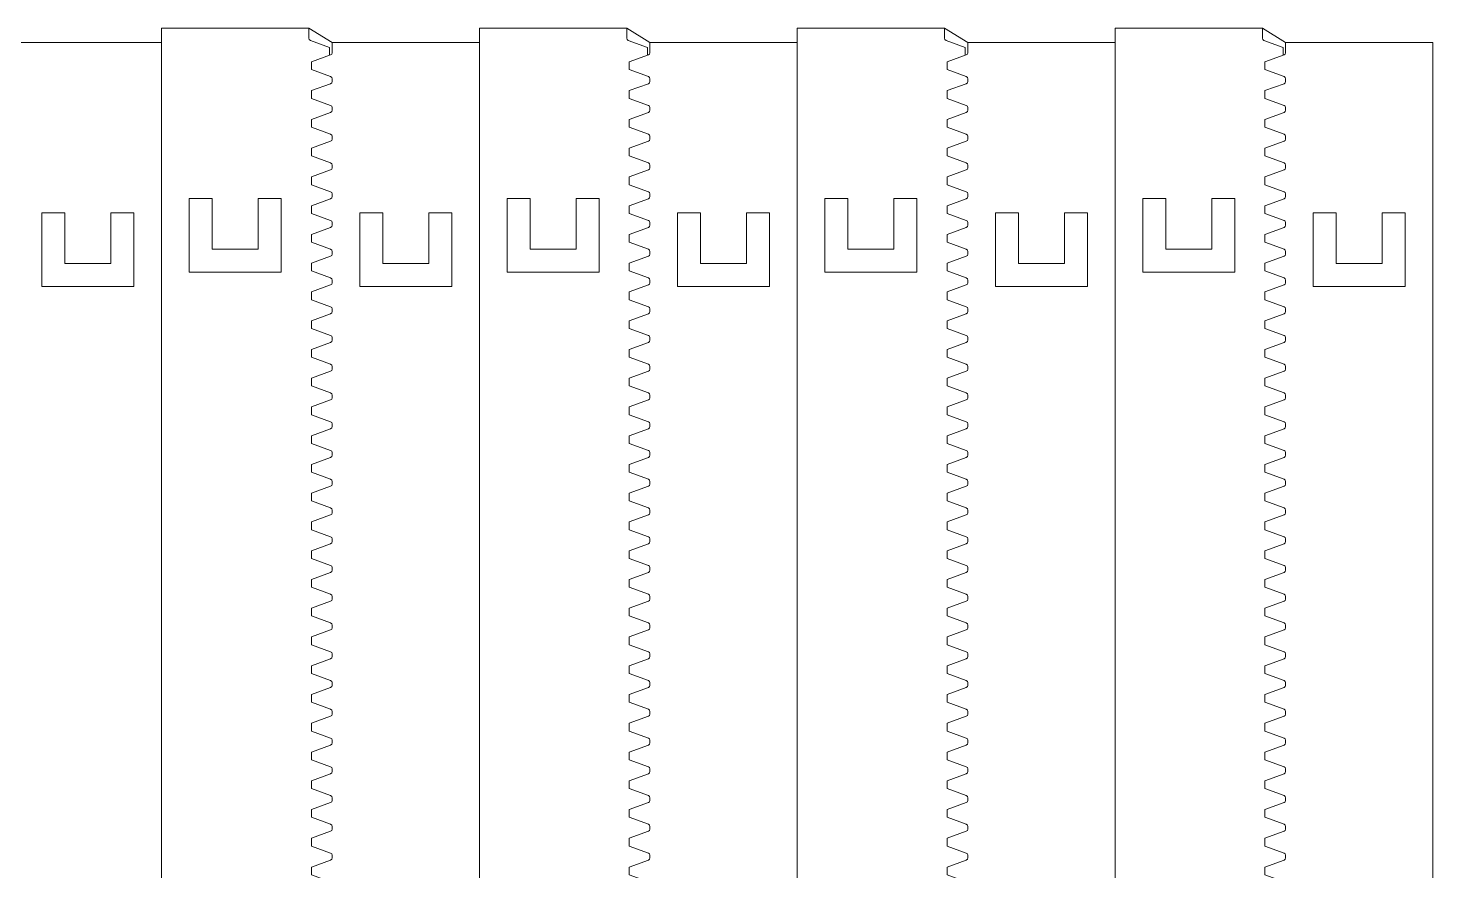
# Model space of a CAD drawing. Header units: millimetres. Extents: x -299 to 288, y -149 to 36.
# Drawn here: x 135.4 to 287.9, y -56 to 35.5 of the extents above; entities that cross this region are included whole.
import ezdxf

# ---------------------------------------------------------------- set-up
doc = ezdxf.new("R2010")
doc.units = ezdxf.units.MM
doc.header["$MEASUREMENT"] = 0
doc.layers.add('Layer 1', color=7, linetype='Continuous')

msp = doc.modelspace()

# ---------------------------------------------------------------- linework, layer by layer
at = {"layer": 'Layer 1', "color": 175, "lineweight": 18}
msp.add_lwpolyline([(133.8602, 33.9712), (149.8602, 33.9712), (149.8602, 35.5486), (165.8602, 35.5486), (168.3797, 33.9712), (184.3797, 33.9712), (184.3797, 35.5486), (200.3797, 35.5486), (202.8992, 33.9712), (218.8992, 33.9712), (218.8992, 35.5486), (234.8992, 35.5486), (237.4187, 33.9712), (253.4187, 33.9712), (253.4187, 35.5486), (269.4187, 35.5486), (271.9382, 33.9712), (287.9382, 33.9712), (287.9382, -148.6956)], dxfattribs=at)
at = {"layer": 'Layer 1', "color": 114, "lineweight": 9}
for points in [[(149.8602, 35.5486), (149.8602, -147.1182)], [(165.8603, 34.4485), (165.8602, 35.5486)], [(184.3797, 35.5486), (184.3797, -147.1182)], [(200.3798, 34.4485), (200.3797, 35.5486)], [(218.8992, 35.5486), (218.8992, -147.1182)], [(234.8993, 34.4485), (234.8992, 35.5486)], [(253.4187, 35.5486), (253.4187, -147.1182)], [(269.4188, 34.4485), (269.4187, 35.5486)], [(168.1102, 32.6117), (168.1102, 33.4545), (166.0248, 34.2136)], [(168.3796, 32.8711), (168.3797, 33.9712)], [(202.6297, 32.6117), (202.6297, 33.4545), (200.5443, 34.2136)], [(202.8991, 32.8711), (202.8992, 33.9712)], [(237.1492, 32.6117), (237.1492, 33.4545), (235.0638, 34.2136)], [(237.4186, 32.8711), (237.4187, 33.9712)], [(271.6687, 32.6117), (271.6687, 33.4545), (269.5833, 34.2136)], [(271.9381, 32.8711), (271.9382, 33.9712)], [(168.2152, 30.2752), (166.1297, 31.0343), (166.1297, 31.8771), (168.2152, 32.6362)], [(202.7347, 30.2752), (200.6492, 31.0343), (200.6492, 31.8771), (202.7347, 32.6362)], [(237.2542, 30.2752), (235.1687, 31.0343), (235.1687, 31.8771), (237.2542, 32.6362)], [(271.7737, 30.2752), (269.6882, 31.0343), (269.6882, 31.8771), (271.7737, 32.6362)], [(168.2152, 27.1524), (166.1297, 27.9114), (166.1297, 28.7543), (168.2152, 29.5134)], [(168.3797, 29.7483), (168.3797, 30.0403)], [(202.7347, 27.1524), (200.6492, 27.9114), (200.6492, 28.7543), (202.7347, 29.5134)], [(202.8992, 29.7483), (202.8992, 30.0403)], [(237.2542, 27.1524), (235.1687, 27.9114), (235.1687, 28.7543), (237.2542, 29.5134)], [(237.4187, 29.7483), (237.4187, 30.0403)], [(271.7737, 27.1524), (269.6882, 27.9114), (269.6882, 28.7543), (271.7737, 29.5134)], [(271.9382, 29.7483), (271.9382, 30.0403)], [(168.2152, 24.0296), (166.1297, 24.7886), (166.1297, 25.6315), (168.2152, 26.3906)], [(168.3797, 26.6255), (168.3797, 26.9175)], [(202.7347, 24.0296), (200.6492, 24.7886), (200.6492, 25.6315), (202.7347, 26.3906)], [(202.8992, 26.6255), (202.8992, 26.9175)], [(237.2542, 24.0296), (235.1687, 24.7886), (235.1687, 25.6315), (237.2542, 26.3906)], [(237.4187, 26.6255), (237.4187, 26.9175)], [(271.7737, 24.0296), (269.6882, 24.7886), (269.6882, 25.6315), (271.7737, 26.3906)], [(271.9382, 26.6255), (271.9382, 26.9175)], [(168.2152, 20.9068), (166.1297, 21.6658), (166.1297, 22.5087), (168.2152, 23.2677)], [(168.3797, 23.5027), (168.3797, 23.7947)], [(202.7347, 20.9068), (200.6492, 21.6658), (200.6492, 22.5087), (202.7347, 23.2677)], [(202.8992, 23.5027), (202.8992, 23.7947)], [(237.2542, 20.9068), (235.1687, 21.6658), (235.1687, 22.5087), (237.2542, 23.2677)], [(237.4187, 23.5027), (237.4187, 23.7947)], [(271.7737, 20.9068), (269.6882, 21.6658), (269.6882, 22.5087), (271.7737, 23.2677)], [(271.9382, 23.5027), (271.9382, 23.7947)], [(168.2152, 17.784), (166.1297, 18.543), (166.1297, 19.3859), (168.2152, 20.1449)], [(168.3797, 20.3799), (168.3797, 20.6718)], [(202.7347, 17.784), (200.6492, 18.543), (200.6492, 19.3859), (202.7347, 20.1449)], [(202.8992, 20.3799), (202.8992, 20.6718)], [(237.2542, 17.784), (235.1687, 18.543), (235.1687, 19.3859), (237.2542, 20.1449)], [(237.4187, 20.3799), (237.4187, 20.6718)], [(271.7737, 17.784), (269.6882, 18.543), (269.6882, 19.3859), (271.7737, 20.1449)], [(271.9382, 20.3799), (271.9382, 20.6718)], [(168.2152, 14.6612), (166.1297, 15.4202), (166.1297, 16.2631), (168.2152, 17.0221)], [(168.3797, 17.2571), (168.3797, 17.549)], [(202.7347, 14.6612), (200.6492, 15.4202), (200.6492, 16.2631), (202.7347, 17.0221)], [(202.8992, 17.2571), (202.8992, 17.549)], [(237.2542, 14.6612), (235.1687, 15.4202), (235.1687, 16.2631), (237.2542, 17.0221)], [(237.4187, 17.2571), (237.4187, 17.549)], [(271.7737, 14.6612), (269.6882, 15.4202), (269.6882, 16.2631), (271.7737, 17.0221)], [(271.9382, 17.2571), (271.9382, 17.549)], [(168.2152, 11.5383), (166.1297, 12.2974), (166.1297, 13.1403), (168.2152, 13.8993)], [(168.3797, 14.1342), (168.3797, 14.4262)], [(202.7347, 11.5383), (200.6492, 12.2974), (200.6492, 13.1403), (202.7347, 13.8993)], [(202.8992, 14.1342), (202.8992, 14.4262)], [(237.2542, 11.5383), (235.1687, 12.2974), (235.1687, 13.1403), (237.2542, 13.8993)], [(237.4187, 14.1342), (237.4187, 14.4262)], [(271.7737, 11.5383), (269.6882, 12.2974), (269.6882, 13.1403), (271.7737, 13.8993)], [(271.9382, 14.1342), (271.9382, 14.4262)], [(168.2152, 8.4155), (166.1297, 9.1746), (166.1297, 10.0175), (168.2152, 10.7765)], [(168.3797, 11.0114), (168.3797, 11.3034)], [(202.7347, 8.4155), (200.6492, 9.1746), (200.6492, 10.0175), (202.7347, 10.7765)], [(202.8992, 11.0114), (202.8992, 11.3034)], [(237.2542, 8.4155), (235.1687, 9.1746), (235.1687, 10.0175), (237.2542, 10.7765)], [(237.4187, 11.0114), (237.4187, 11.3034)], [(271.7737, 8.4155), (269.6882, 9.1746), (269.6882, 10.0175), (271.7737, 10.7765)], [(271.9382, 11.0114), (271.9382, 11.3034)], [(168.2152, 5.2927), (166.1297, 6.0518), (166.1297, 6.8947), (168.2152, 7.6537)], [(168.3797, 7.8886), (168.3797, 8.1806)], [(202.7347, 5.2927), (200.6492, 6.0518), (200.6492, 6.8947), (202.7347, 7.6537)], [(202.8992, 7.8886), (202.8992, 8.1806)], [(237.2542, 5.2927), (235.1687, 6.0518), (235.1687, 6.8947), (237.2542, 7.6537)], [(237.4187, 7.8886), (237.4187, 8.1806)], [(271.7737, 5.2927), (269.6882, 6.0518), (269.6882, 6.8947), (271.7737, 7.6537)], [(271.9382, 7.8886), (271.9382, 8.1806)], [(168.3797, 4.7658), (168.3797, 5.0578)], [(202.8992, 4.7658), (202.8992, 5.0578)], [(237.4187, 4.7658), (237.4187, 5.0578)], [(271.9382, 4.7658), (271.9382, 5.0578)], [(168.2152, 2.1699), (166.1297, 2.929), (166.1297, 3.7718), (168.2152, 4.5309)], [(202.7347, 2.1699), (200.6492, 2.929), (200.6492, 3.7718), (202.7347, 4.5309)], [(237.2542, 2.1699), (235.1687, 2.929), (235.1687, 3.7718), (237.2542, 4.5309)], [(271.7737, 2.1699), (269.6882, 2.929), (269.6882, 3.7718), (271.7737, 4.5309)], [(168.3797, 1.643), (168.3797, 1.935)], [(202.8992, 1.643), (202.8992, 1.935)], [(237.4187, 1.643), (237.4187, 1.935)], [(271.9382, 1.643), (271.9382, 1.935)], [(168.2152, -0.9529), (166.1297, -0.1938), (166.1297, 0.649), (168.2152, 1.4081)], [(202.7347, -0.9529), (200.6492, -0.1938), (200.6492, 0.649), (202.7347, 1.4081)], [(237.2542, -0.9529), (235.1687, -0.1938), (235.1687, 0.649), (237.2542, 1.4081)], [(271.7737, -0.9529), (269.6882, -0.1938), (269.6882, 0.649), (271.7737, 1.4081)], [(168.3797, -1.4798), (168.3797, -1.1878)], [(202.8992, -1.4798), (202.8992, -1.1878)], [(237.4187, -1.4798), (237.4187, -1.1878)], [(271.9382, -1.4798), (271.9382, -1.1878)], [(168.2152, -4.0757), (166.1297, -3.3166), (166.1297, -2.4738), (168.2152, -1.7147)], [(202.7347, -4.0757), (200.6492, -3.3166), (200.6492, -2.4738), (202.7347, -1.7147)], [(237.2542, -4.0757), (235.1687, -3.3166), (235.1687, -2.4738), (237.2542, -1.7147)], [(271.7737, -4.0757), (269.6882, -3.3166), (269.6882, -2.4738), (271.7737, -1.7147)], [(168.3797, -4.6026), (168.3797, -4.3106)], [(202.8992, -4.6026), (202.8992, -4.3106)], [(237.4187, -4.6026), (237.4187, -4.3106)], [(271.9382, -4.6026), (271.9382, -4.3106)], [(168.2152, -7.1985), (166.1297, -6.4394), (166.1297, -5.5966), (168.2152, -4.8375)], [(202.7347, -7.1985), (200.6492, -6.4394), (200.6492, -5.5966), (202.7347, -4.8375)], [(237.2542, -7.1985), (235.1687, -6.4394), (235.1687, -5.5966), (237.2542, -4.8375)], [(271.7737, -7.1985), (269.6882, -6.4394), (269.6882, -5.5966), (271.7737, -4.8375)], [(168.3797, -7.7254), (168.3797, -7.4334)], [(202.8992, -7.7254), (202.8992, -7.4334)], [(237.4187, -7.7254), (237.4187, -7.4334)], [(271.9382, -7.7254), (271.9382, -7.4334)], [(168.2152, -10.3213), (166.1297, -9.5622), (166.1297, -8.7194), (168.2152, -7.9603)], [(202.7347, -10.3213), (200.6492, -9.5622), (200.6492, -8.7194), (202.7347, -7.9603)], [(237.2542, -10.3213), (235.1687, -9.5622), (235.1687, -8.7194), (237.2542, -7.9603)], [(271.7737, -10.3213), (269.6882, -9.5622), (269.6882, -8.7194), (271.7737, -7.9603)], [(168.3797, -10.8482), (168.3797, -10.5562)], [(202.8992, -10.8482), (202.8992, -10.5562)], [(237.4187, -10.8482), (237.4187, -10.5562)], [(271.9382, -10.8482), (271.9382, -10.5562)], [(168.2152, -13.4441), (166.1297, -12.685), (166.1297, -11.8422), (168.2152, -11.0831)], [(202.7347, -13.4441), (200.6492, -12.685), (200.6492, -11.8422), (202.7347, -11.0831)], [(237.2542, -13.4441), (235.1687, -12.685), (235.1687, -11.8422), (237.2542, -11.0831)], [(271.7737, -13.4441), (269.6882, -12.685), (269.6882, -11.8422), (271.7737, -11.0831)], [(168.3797, -13.971), (168.3797, -13.679)], [(202.8992, -13.971), (202.8992, -13.679)], [(237.4187, -13.971), (237.4187, -13.679)], [(271.9382, -13.971), (271.9382, -13.679)], [(168.2152, -16.5669), (166.1297, -15.8079), (166.1297, -14.965), (168.2152, -14.2059)], [(202.7347, -16.5669), (200.6492, -15.8079), (200.6492, -14.965), (202.7347, -14.2059)], [(237.2542, -16.5669), (235.1687, -15.8079), (235.1687, -14.965), (237.2542, -14.2059)], [(271.7737, -16.5669), (269.6882, -15.8079), (269.6882, -14.965), (271.7737, -14.2059)], [(168.2152, -19.6897), (166.1297, -18.9307), (166.1297, -18.0878), (168.2152, -17.3287)], [(168.3797, -17.0938), (168.3797, -16.8018)], [(202.7347, -19.6897), (200.6492, -18.9307), (200.6492, -18.0878), (202.7347, -17.3287)], [(202.8992, -17.0938), (202.8992, -16.8018)], [(237.2542, -19.6897), (235.1687, -18.9307), (235.1687, -18.0878), (237.2542, -17.3287)], [(237.4187, -17.0938), (237.4187, -16.8018)], [(271.7737, -19.6897), (269.6882, -18.9307), (269.6882, -18.0878), (271.7737, -17.3287)], [(271.9382, -17.0938), (271.9382, -16.8018)], [(168.2152, -22.8125), (166.1297, -22.0535), (166.1297, -21.2106), (168.2152, -20.4516)], [(168.3797, -20.2166), (168.3797, -19.9246)], [(202.7347, -22.8125), (200.6492, -22.0535), (200.6492, -21.2106), (202.7347, -20.4516)], [(202.8992, -20.2166), (202.8992, -19.9246)], [(237.2542, -22.8125), (235.1687, -22.0535), (235.1687, -21.2106), (237.2542, -20.4516)], [(237.4187, -20.2166), (237.4187, -19.9246)], [(271.7737, -22.8125), (269.6882, -22.0535), (269.6882, -21.2106), (271.7737, -20.4516)], [(271.9382, -20.2166), (271.9382, -19.9246)], [(168.2152, -25.9353), (166.1297, -25.1763), (166.1297, -24.3334), (168.2152, -23.5744)], [(168.3797, -23.3394), (168.3797, -23.0475)], [(202.7347, -25.9353), (200.6492, -25.1763), (200.6492, -24.3334), (202.7347, -23.5744)], [(202.8992, -23.3394), (202.8992, -23.0475)], [(237.2542, -25.9353), (235.1687, -25.1763), (235.1687, -24.3334), (237.2542, -23.5744)], [(237.4187, -23.3394), (237.4187, -23.0475)], [(271.7737, -25.9353), (269.6882, -25.1763), (269.6882, -24.3334), (271.7737, -23.5744)], [(271.9382, -23.3394), (271.9382, -23.0475)], [(168.2152, -29.0581), (166.1297, -28.2991), (166.1297, -27.4562), (168.2152, -26.6972)], [(168.3797, -26.4622), (168.3797, -26.1703)], [(202.7347, -29.0581), (200.6492, -28.2991), (200.6492, -27.4562), (202.7347, -26.6972)], [(202.8992, -26.4622), (202.8992, -26.1703)], [(237.2542, -29.0581), (235.1687, -28.2991), (235.1687, -27.4562), (237.2542, -26.6972)], [(237.4187, -26.4622), (237.4187, -26.1703)], [(271.7737, -29.0581), (269.6882, -28.2991), (269.6882, -27.4562), (271.7737, -26.6972)], [(271.9382, -26.4622), (271.9382, -26.1703)], [(168.2152, -32.181), (166.1297, -31.4219), (166.1297, -30.579), (168.2152, -29.82)], [(168.3797, -29.585), (168.3797, -29.2931)], [(202.7347, -32.181), (200.6492, -31.4219), (200.6492, -30.579), (202.7347, -29.82)], [(202.8992, -29.585), (202.8992, -29.2931)], [(237.2542, -32.181), (235.1687, -31.4219), (235.1687, -30.579), (237.2542, -29.82)], [(237.4187, -29.585), (237.4187, -29.2931)], [(271.7737, -32.181), (269.6882, -31.4219), (269.6882, -30.579), (271.7737, -29.82)], [(271.9382, -29.585), (271.9382, -29.2931)], [(168.2152, -35.3038), (166.1297, -34.5447), (166.1297, -33.7018), (168.2152, -32.9428)], [(168.3797, -32.7079), (168.3797, -32.4159)], [(202.7347, -35.3038), (200.6492, -34.5447), (200.6492, -33.7018), (202.7347, -32.9428)], [(202.8992, -32.7079), (202.8992, -32.4159)], [(237.2542, -35.3038), (235.1687, -34.5447), (235.1687, -33.7018), (237.2542, -32.9428)], [(237.4187, -32.7079), (237.4187, -32.4159)], [(271.7737, -35.3038), (269.6882, -34.5447), (269.6882, -33.7018), (271.7737, -32.9428)], [(271.9382, -32.7079), (271.9382, -32.4159)], [(168.2152, -38.4266), (166.1297, -37.6675), (166.1297, -36.8246), (168.2152, -36.0656)], [(168.3797, -35.8307), (168.3797, -35.5387)], [(202.7347, -38.4266), (200.6492, -37.6675), (200.6492, -36.8246), (202.7347, -36.0656)], [(202.8992, -35.8307), (202.8992, -35.5387)], [(237.2542, -38.4266), (235.1687, -37.6675), (235.1687, -36.8246), (237.2542, -36.0656)], [(237.4187, -35.8307), (237.4187, -35.5387)], [(271.7737, -38.4266), (269.6882, -37.6675), (269.6882, -36.8246), (271.7737, -36.0656)], [(271.9382, -35.8307), (271.9382, -35.5387)], [(168.2152, -41.5494), (166.1297, -40.7903), (166.1297, -39.9475), (168.2152, -39.1884)], [(168.3797, -38.9535), (168.3797, -38.6615)], [(202.7347, -41.5494), (200.6492, -40.7903), (200.6492, -39.9475), (202.7347, -39.1884)], [(202.8992, -38.9535), (202.8992, -38.6615)], [(237.2542, -41.5494), (235.1687, -40.7903), (235.1687, -39.9475), (237.2542, -39.1884)], [(237.4187, -38.9535), (237.4187, -38.6615)], [(271.7737, -41.5494), (269.6882, -40.7903), (269.6882, -39.9475), (271.7737, -39.1884)], [(271.9382, -38.9535), (271.9382, -38.6615)], [(168.2152, -44.6722), (166.1297, -43.9131), (166.1297, -43.0703), (168.2152, -42.3112)], [(168.3797, -42.0763), (168.3797, -41.7843)], [(202.7347, -44.6722), (200.6492, -43.9131), (200.6492, -43.0703), (202.7347, -42.3112)], [(202.8992, -42.0763), (202.8992, -41.7843)], [(237.2542, -44.6722), (235.1687, -43.9131), (235.1687, -43.0703), (237.2542, -42.3112)], [(237.4187, -42.0763), (237.4187, -41.7843)], [(271.7737, -44.6722), (269.6882, -43.9131), (269.6882, -43.0703), (271.7737, -42.3112)], [(271.9382, -42.0763), (271.9382, -41.7843)], [(168.2152, -47.795), (166.1297, -47.0359), (166.1297, -46.1931), (168.2152, -45.434)], [(168.3797, -45.1991), (168.3797, -44.9071)], [(202.7347, -47.795), (200.6492, -47.0359), (200.6492, -46.1931), (202.7347, -45.434)], [(202.8992, -45.1991), (202.8992, -44.9071)], [(237.2542, -47.795), (235.1687, -47.0359), (235.1687, -46.1931), (237.2542, -45.434)], [(237.4187, -45.1991), (237.4187, -44.9071)], [(271.7737, -47.795), (269.6882, -47.0359), (269.6882, -46.1931), (271.7737, -45.434)], [(271.9382, -45.1991), (271.9382, -44.9071)], [(168.2152, -50.9178), (166.1297, -50.1587), (166.1297, -49.3159), (168.2152, -48.5568)], [(168.3797, -48.3219), (168.3797, -48.0299)], [(202.7347, -50.9178), (200.6492, -50.1587), (200.6492, -49.3159), (202.7347, -48.5568)], [(202.8992, -48.3219), (202.8992, -48.0299)], [(237.2542, -50.9178), (235.1687, -50.1587), (235.1687, -49.3159), (237.2542, -48.5568)], [(237.4187, -48.3219), (237.4187, -48.0299)], [(271.7737, -50.9178), (269.6882, -50.1587), (269.6882, -49.3159), (271.7737, -48.5568)], [(271.9382, -48.3219), (271.9382, -48.0299)], [(168.2152, -54.0406), (166.1297, -53.2815), (166.1297, -52.4387), (168.2152, -51.6796)], [(168.3797, -51.4447), (168.3797, -51.1527)], [(202.7347, -54.0406), (200.6492, -53.2815), (200.6492, -52.4387), (202.7347, -51.6796)], [(202.8992, -51.4447), (202.8992, -51.1527)], [(237.2542, -54.0406), (235.1687, -53.2815), (235.1687, -52.4387), (237.2542, -51.6796)], [(237.4187, -51.4447), (237.4187, -51.1527)], [(271.7737, -54.0406), (269.6882, -53.2815), (269.6882, -52.4387), (271.7737, -51.6796)], [(271.9382, -51.4447), (271.9382, -51.1527)], [(168.2152, -57.1634), (166.1297, -56.4043), (166.1297, -55.5615), (168.2152, -54.8024)], [(168.3797, -54.5675), (168.3797, -54.2755)], [(202.7347, -57.1634), (200.6492, -56.4043), (200.6492, -55.5615), (202.7347, -54.8024)], [(202.8992, -54.5675), (202.8992, -54.2755)], [(237.2542, -57.1634), (235.1687, -56.4043), (235.1687, -55.5615), (237.2542, -54.8024)], [(237.4187, -54.5675), (237.4187, -54.2755)], [(271.7737, -57.1634), (269.6882, -56.4043), (269.6882, -55.5615), (271.7737, -54.8024)], [(271.9382, -54.5675), (271.9382, -54.2755)]]:
    msp.add_lwpolyline(points, dxfattribs=at)
at = {"layer": 'Layer 1', "color": 240, "lineweight": 9}
for points in [[(152.8602, 17.0504), (155.3602, 17.0504), (155.3602, 11.5504), (160.3602, 11.5504), (160.3602, 17.0504), (162.8602, 17.0504), (162.8602, 9.0504), (152.8602, 9.0504), (152.8602, 17.0504)], [(187.3797, 17.0504), (189.8797, 17.0504), (189.8797, 11.5504), (194.8797, 11.5504), (194.8797, 17.0504), (197.3797, 17.0504), (197.3797, 9.0504), (187.3797, 9.0504), (187.3797, 17.0504)], [(221.8992, 17.0504), (224.3992, 17.0504), (224.3992, 11.5504), (229.3992, 11.5504), (229.3992, 17.0504), (231.8992, 17.0504), (231.8992, 9.0504), (221.8992, 9.0504), (221.8992, 17.0504)], [(256.4187, 17.0504), (258.9187, 17.0504), (258.9187, 11.5504), (263.9187, 11.5504), (263.9187, 17.0504), (266.4187, 17.0504), (266.4187, 9.0504), (256.4187, 9.0504), (256.4187, 17.0504)], [(146.8602, 15.473), (144.3602, 15.473), (144.3602, 9.973), (139.3602, 9.973), (139.3602, 15.473), (136.8602, 15.473), (136.8602, 7.473), (146.8602, 7.473), (146.8602, 15.473)], [(181.3797, 15.473), (178.8797, 15.473), (178.8797, 9.973), (173.8797, 9.973), (173.8797, 15.473), (171.3797, 15.473), (171.3797, 7.473), (181.3797, 7.473), (181.3797, 15.473)], [(215.8992, 15.473), (213.3992, 15.473), (213.3992, 9.973), (208.3992, 9.973), (208.3992, 15.473), (205.8992, 15.473), (205.8992, 7.473), (215.8992, 7.473), (215.8992, 15.473)], [(250.4187, 15.473), (247.9187, 15.473), (247.9187, 9.973), (242.9187, 9.973), (242.9187, 15.473), (240.4187, 15.473), (240.4187, 7.473), (250.4187, 7.473), (250.4187, 15.473)], [(284.9382, 15.473), (282.4382, 15.473), (282.4382, 9.973), (277.4382, 9.973), (277.4382, 15.473), (274.9382, 15.473), (274.9382, 7.473), (284.9382, 7.473), (284.9382, 15.473)]]:
    msp.add_lwpolyline(points, dxfattribs=at)
at = {"layer": 'Layer 1', "color": 114, "lineweight": 9}
for points in [[(166.0248, 34.2136), (165.9261, 34.2495), (165.8604, 34.3434), (165.8603, 34.4485)], [(200.5443, 34.2136), (200.4456, 34.2495), (200.3799, 34.3434), (200.3798, 34.4485)], [(235.0638, 34.2136), (234.9651, 34.2495), (234.8994, 34.3434), (234.8993, 34.4485)], [(269.5833, 34.2136), (269.4846, 34.2495), (269.4189, 34.3434), (269.4188, 34.4485)], [(168.2152, 32.6362), (168.3138, 32.6721), (168.3795, 32.766), (168.3796, 32.8711)], [(202.7347, 32.6362), (202.8333, 32.6721), (202.899, 32.766), (202.8991, 32.8711)], [(237.2542, 32.6362), (237.3528, 32.6721), (237.4185, 32.766), (237.4186, 32.8711)], [(271.7737, 32.6362), (271.8723, 32.6721), (271.938, 32.766), (271.9381, 32.8711)], [(168.3797, 30.0403), (168.3795, 30.1454), (168.3138, 30.2392), (168.2152, 30.2752)], [(168.2152, 29.5134), (168.3138, 29.5493), (168.3795, 29.6432), (168.3797, 29.7483)], [(202.8992, 30.0403), (202.899, 30.1454), (202.8333, 30.2392), (202.7347, 30.2752)], [(202.7347, 29.5134), (202.8333, 29.5493), (202.899, 29.6432), (202.8992, 29.7483)], [(237.4187, 30.0403), (237.4185, 30.1454), (237.3528, 30.2392), (237.2542, 30.2752)], [(237.2542, 29.5134), (237.3528, 29.5493), (237.4185, 29.6432), (237.4187, 29.7483)], [(271.9382, 30.0403), (271.938, 30.1454), (271.8723, 30.2392), (271.7737, 30.2752)], [(271.7737, 29.5134), (271.8723, 29.5493), (271.938, 29.6432), (271.9382, 29.7483)], [(168.3797, 26.9175), (168.3795, 27.0226), (168.3138, 27.1164), (168.2152, 27.1524)], [(168.2152, 26.3906), (168.3138, 26.4265), (168.3795, 26.5204), (168.3797, 26.6255)], [(202.8992, 26.9175), (202.899, 27.0226), (202.8333, 27.1164), (202.7347, 27.1524)], [(202.7347, 26.3906), (202.8333, 26.4265), (202.899, 26.5204), (202.8992, 26.6255)], [(237.4187, 26.9175), (237.4185, 27.0226), (237.3528, 27.1164), (237.2542, 27.1524)], [(237.2542, 26.3906), (237.3528, 26.4265), (237.4185, 26.5204), (237.4187, 26.6255)], [(271.9382, 26.9175), (271.938, 27.0226), (271.8723, 27.1164), (271.7737, 27.1524)], [(271.7737, 26.3906), (271.8723, 26.4265), (271.938, 26.5204), (271.9382, 26.6255)], [(168.3797, 23.7947), (168.3795, 23.8998), (168.3138, 23.9936), (168.2152, 24.0296)], [(168.2152, 23.2677), (168.3138, 23.3037), (168.3795, 23.3976), (168.3797, 23.5027)], [(202.8992, 23.7947), (202.899, 23.8998), (202.8333, 23.9936), (202.7347, 24.0296)], [(202.7347, 23.2677), (202.8333, 23.3037), (202.899, 23.3976), (202.8992, 23.5027)], [(237.4187, 23.7947), (237.4185, 23.8998), (237.3528, 23.9936), (237.2542, 24.0296)], [(237.2542, 23.2677), (237.3528, 23.3037), (237.4185, 23.3976), (237.4187, 23.5027)], [(271.9382, 23.7947), (271.938, 23.8998), (271.8723, 23.9936), (271.7737, 24.0296)], [(271.7737, 23.2677), (271.8723, 23.3037), (271.938, 23.3976), (271.9382, 23.5027)], [(168.3797, 20.6718), (168.3795, 20.7769), (168.3138, 20.8708), (168.2152, 20.9068)], [(168.2152, 20.1449), (168.3138, 20.1809), (168.3795, 20.2748), (168.3797, 20.3799)], [(202.8992, 20.6718), (202.899, 20.7769), (202.8333, 20.8708), (202.7347, 20.9068)], [(202.7347, 20.1449), (202.8333, 20.1809), (202.899, 20.2748), (202.8992, 20.3799)], [(237.4187, 20.6718), (237.4185, 20.7769), (237.3528, 20.8708), (237.2542, 20.9068)], [(237.2542, 20.1449), (237.3528, 20.1809), (237.4185, 20.2748), (237.4187, 20.3799)], [(271.9382, 20.6718), (271.938, 20.7769), (271.8723, 20.8708), (271.7737, 20.9068)], [(271.7737, 20.1449), (271.8723, 20.1809), (271.938, 20.2748), (271.9382, 20.3799)], [(168.3797, 17.549), (168.3795, 17.6541), (168.3138, 17.748), (168.2152, 17.784)], [(168.2152, 17.0221), (168.3138, 17.0581), (168.3795, 17.152), (168.3797, 17.2571)], [(202.8992, 17.549), (202.899, 17.6541), (202.8333, 17.748), (202.7347, 17.784)], [(202.7347, 17.0221), (202.8333, 17.0581), (202.899, 17.152), (202.8992, 17.2571)], [(237.4187, 17.549), (237.4185, 17.6541), (237.3528, 17.748), (237.2542, 17.784)], [(237.2542, 17.0221), (237.3528, 17.0581), (237.4185, 17.152), (237.4187, 17.2571)], [(271.9382, 17.549), (271.938, 17.6541), (271.8723, 17.748), (271.7737, 17.784)], [(271.7737, 17.0221), (271.8723, 17.0581), (271.938, 17.152), (271.9382, 17.2571)], [(168.3797, 14.4262), (168.3795, 14.5313), (168.3138, 14.6252), (168.2152, 14.6612)], [(168.2152, 13.8993), (168.3138, 13.9353), (168.3795, 14.0292), (168.3797, 14.1342)], [(202.8992, 14.4262), (202.899, 14.5313), (202.8333, 14.6252), (202.7347, 14.6612)], [(202.7347, 13.8993), (202.8333, 13.9353), (202.899, 14.0292), (202.8992, 14.1342)], [(237.4187, 14.4262), (237.4185, 14.5313), (237.3528, 14.6252), (237.2542, 14.6612)], [(237.2542, 13.8993), (237.3528, 13.9353), (237.4185, 14.0292), (237.4187, 14.1342)], [(271.9382, 14.4262), (271.938, 14.5313), (271.8723, 14.6252), (271.7737, 14.6612)], [(271.7737, 13.8993), (271.8723, 13.9353), (271.938, 14.0292), (271.9382, 14.1342)], [(168.3797, 11.3034), (168.3795, 11.4085), (168.3138, 11.5024), (168.2152, 11.5383)], [(168.2152, 10.7765), (168.3138, 10.8125), (168.3795, 10.9063), (168.3797, 11.0114)], [(202.8992, 11.3034), (202.899, 11.4085), (202.8333, 11.5024), (202.7347, 11.5383)], [(202.7347, 10.7765), (202.8333, 10.8125), (202.899, 10.9063), (202.8992, 11.0114)], [(237.4187, 11.3034), (237.4185, 11.4085), (237.3528, 11.5024), (237.2542, 11.5383)], [(237.2542, 10.7765), (237.3528, 10.8125), (237.4185, 10.9063), (237.4187, 11.0114)], [(271.9382, 11.3034), (271.938, 11.4085), (271.8723, 11.5024), (271.7737, 11.5383)], [(271.7737, 10.7765), (271.8723, 10.8125), (271.938, 10.9063), (271.9382, 11.0114)], [(168.3797, 8.1806), (168.3795, 8.2857), (168.3138, 8.3796), (168.2152, 8.4155)], [(168.2152, 7.6537), (168.3138, 7.6897), (168.3795, 7.7835), (168.3797, 7.8886)], [(202.8992, 8.1806), (202.899, 8.2857), (202.8333, 8.3796), (202.7347, 8.4155)], [(202.7347, 7.6537), (202.8333, 7.6897), (202.899, 7.7835), (202.8992, 7.8886)], [(237.4187, 8.1806), (237.4185, 8.2857), (237.3528, 8.3796), (237.2542, 8.4155)], [(237.2542, 7.6537), (237.3528, 7.6897), (237.4185, 7.7835), (237.4187, 7.8886)], [(271.9382, 8.1806), (271.938, 8.2857), (271.8723, 8.3796), (271.7737, 8.4155)], [(271.7737, 7.6537), (271.8723, 7.6897), (271.938, 7.7835), (271.9382, 7.8886)], [(168.3797, 5.0578), (168.3795, 5.1629), (168.3138, 5.2568), (168.2152, 5.2927)], [(168.2152, 4.5309), (168.3138, 4.5669), (168.3795, 4.6607), (168.3797, 4.7658)], [(202.8992, 5.0578), (202.899, 5.1629), (202.8333, 5.2568), (202.7347, 5.2927)], [(202.7347, 4.5309), (202.8333, 4.5669), (202.899, 4.6607), (202.8992, 4.7658)], [(237.4187, 5.0578), (237.4185, 5.1629), (237.3528, 5.2568), (237.2542, 5.2927)], [(237.2542, 4.5309), (237.3528, 4.5669), (237.4185, 4.6607), (237.4187, 4.7658)], [(271.9382, 5.0578), (271.938, 5.1629), (271.8723, 5.2568), (271.7737, 5.2927)], [(271.7737, 4.5309), (271.8723, 4.5669), (271.938, 4.6607), (271.9382, 4.7658)], [(168.3797, 1.935), (168.3795, 2.0401), (168.3138, 2.134), (168.2152, 2.1699)], [(168.2152, 1.4081), (168.3138, 1.444), (168.3795, 1.5379), (168.3797, 1.643)], [(202.8992, 1.935), (202.899, 2.0401), (202.8333, 2.134), (202.7347, 2.1699)], [(202.7347, 1.4081), (202.8333, 1.444), (202.899, 1.5379), (202.8992, 1.643)], [(237.4187, 1.935), (237.4185, 2.0401), (237.3528, 2.134), (237.2542, 2.1699)], [(237.2542, 1.4081), (237.3528, 1.444), (237.4185, 1.5379), (237.4187, 1.643)], [(271.9382, 1.935), (271.938, 2.0401), (271.8723, 2.134), (271.7737, 2.1699)], [(271.7737, 1.4081), (271.8723, 1.444), (271.938, 1.5379), (271.9382, 1.643)], [(168.3797, -1.1878), (168.3795, -1.0827), (168.3138, -0.9888), (168.2152, -0.9529)], [(168.2152, -1.7147), (168.3138, -1.6788), (168.3795, -1.5849), (168.3797, -1.4798)], [(202.8992, -1.1878), (202.899, -1.0827), (202.8333, -0.9888), (202.7347, -0.9529)], [(202.7347, -1.7147), (202.8333, -1.6788), (202.899, -1.5849), (202.8992, -1.4798)], [(237.4187, -1.1878), (237.4185, -1.0827), (237.3528, -0.9888), (237.2542, -0.9529)], [(237.2542, -1.7147), (237.3528, -1.6788), (237.4185, -1.5849), (237.4187, -1.4798)], [(271.9382, -1.1878), (271.938, -1.0827), (271.8723, -0.9888), (271.7737, -0.9529)], [(271.7737, -1.7147), (271.8723, -1.6788), (271.938, -1.5849), (271.9382, -1.4798)], [(168.3797, -4.3106), (168.3795, -4.2055), (168.3138, -4.1116), (168.2152, -4.0757)], [(202.8992, -4.3106), (202.899, -4.2055), (202.8333, -4.1116), (202.7347, -4.0757)], [(237.4187, -4.3106), (237.4185, -4.2055), (237.3528, -4.1116), (237.2542, -4.0757)], [(271.9382, -4.3106), (271.938, -4.2055), (271.8723, -4.1116), (271.7737, -4.0757)], [(168.2152, -4.8375), (168.3138, -4.8016), (168.3795, -4.7077), (168.3797, -4.6026)], [(202.7347, -4.8375), (202.8333, -4.8016), (202.899, -4.7077), (202.8992, -4.6026)], [(237.2542, -4.8375), (237.3528, -4.8016), (237.4185, -4.7077), (237.4187, -4.6026)], [(271.7737, -4.8375), (271.8723, -4.8016), (271.938, -4.7077), (271.9382, -4.6026)], [(168.3797, -7.4334), (168.3795, -7.3283), (168.3138, -7.2344), (168.2152, -7.1985)], [(202.8992, -7.4334), (202.899, -7.3283), (202.8333, -7.2344), (202.7347, -7.1985)], [(237.4187, -7.4334), (237.4185, -7.3283), (237.3528, -7.2344), (237.2542, -7.1985)], [(271.9382, -7.4334), (271.938, -7.3283), (271.8723, -7.2344), (271.7737, -7.1985)], [(168.2152, -7.9603), (168.3138, -7.9244), (168.3795, -7.8305), (168.3797, -7.7254)], [(202.7347, -7.9603), (202.8333, -7.9244), (202.899, -7.8305), (202.8992, -7.7254)], [(237.2542, -7.9603), (237.3528, -7.9244), (237.4185, -7.8305), (237.4187, -7.7254)], [(271.7737, -7.9603), (271.8723, -7.9244), (271.938, -7.8305), (271.9382, -7.7254)], [(168.3797, -10.5562), (168.3795, -10.4511), (168.3138, -10.3572), (168.2152, -10.3213)], [(202.8992, -10.5562), (202.899, -10.4511), (202.8333, -10.3572), (202.7347, -10.3213)], [(237.4187, -10.5562), (237.4185, -10.4511), (237.3528, -10.3572), (237.2542, -10.3213)], [(271.9382, -10.5562), (271.938, -10.4511), (271.8723, -10.3572), (271.7737, -10.3213)], [(168.2152, -11.0831), (168.3138, -11.0472), (168.3795, -10.9533), (168.3797, -10.8482)], [(202.7347, -11.0831), (202.8333, -11.0472), (202.899, -10.9533), (202.8992, -10.8482)], [(237.2542, -11.0831), (237.3528, -11.0472), (237.4185, -10.9533), (237.4187, -10.8482)], [(271.7737, -11.0831), (271.8723, -11.0472), (271.938, -10.9533), (271.9382, -10.8482)], [(168.3797, -13.679), (168.3795, -13.5739), (168.3138, -13.4801), (168.2152, -13.4441)], [(202.8992, -13.679), (202.899, -13.5739), (202.8333, -13.4801), (202.7347, -13.4441)], [(237.4187, -13.679), (237.4185, -13.5739), (237.3528, -13.4801), (237.2542, -13.4441)], [(271.9382, -13.679), (271.938, -13.5739), (271.8723, -13.4801), (271.7737, -13.4441)], [(168.2152, -14.2059), (168.3138, -14.17), (168.3795, -14.0761), (168.3797, -13.971)], [(202.7347, -14.2059), (202.8333, -14.17), (202.899, -14.0761), (202.8992, -13.971)], [(237.2542, -14.2059), (237.3528, -14.17), (237.4185, -14.0761), (237.4187, -13.971)], [(271.7737, -14.2059), (271.8723, -14.17), (271.938, -14.0761), (271.9382, -13.971)], [(168.3797, -16.8018), (168.3795, -16.6967), (168.3138, -16.6029), (168.2152, -16.5669)], [(202.8992, -16.8018), (202.899, -16.6967), (202.8333, -16.6029), (202.7347, -16.5669)], [(237.4187, -16.8018), (237.4185, -16.6967), (237.3528, -16.6029), (237.2542, -16.5669)], [(271.9382, -16.8018), (271.938, -16.6967), (271.8723, -16.6029), (271.7737, -16.5669)], [(168.2152, -17.3287), (168.3138, -17.2928), (168.3795, -17.1989), (168.3797, -17.0938)], [(202.7347, -17.3287), (202.8333, -17.2928), (202.899, -17.1989), (202.8992, -17.0938)], [(237.2542, -17.3287), (237.3528, -17.2928), (237.4185, -17.1989), (237.4187, -17.0938)], [(271.7737, -17.3287), (271.8723, -17.2928), (271.938, -17.1989), (271.9382, -17.0938)], [(168.3797, -19.9246), (168.3795, -19.8195), (168.3138, -19.7257), (168.2152, -19.6897)], [(202.8992, -19.9246), (202.899, -19.8195), (202.8333, -19.7257), (202.7347, -19.6897)], [(237.4187, -19.9246), (237.4185, -19.8195), (237.3528, -19.7257), (237.2542, -19.6897)], [(271.9382, -19.9246), (271.938, -19.8195), (271.8723, -19.7257), (271.7737, -19.6897)], [(168.2152, -20.4516), (168.3138, -20.4156), (168.3795, -20.3217), (168.3797, -20.2166)], [(202.7347, -20.4516), (202.8333, -20.4156), (202.899, -20.3217), (202.8992, -20.2166)], [(237.2542, -20.4516), (237.3528, -20.4156), (237.4185, -20.3217), (237.4187, -20.2166)], [(271.7737, -20.4516), (271.8723, -20.4156), (271.938, -20.3217), (271.9382, -20.2166)], [(168.3797, -23.0475), (168.3795, -22.9424), (168.3138, -22.8485), (168.2152, -22.8125)], [(202.8992, -23.0475), (202.899, -22.9424), (202.8333, -22.8485), (202.7347, -22.8125)], [(237.4187, -23.0475), (237.4185, -22.9424), (237.3528, -22.8485), (237.2542, -22.8125)], [(271.9382, -23.0475), (271.938, -22.9424), (271.8723, -22.8485), (271.7737, -22.8125)], [(168.2152, -23.5744), (168.3138, -23.5384), (168.3795, -23.4445), (168.3797, -23.3394)], [(202.7347, -23.5744), (202.8333, -23.5384), (202.899, -23.4445), (202.8992, -23.3394)], [(237.2542, -23.5744), (237.3528, -23.5384), (237.4185, -23.4445), (237.4187, -23.3394)], [(271.7737, -23.5744), (271.8723, -23.5384), (271.938, -23.4445), (271.9382, -23.3394)], [(168.3797, -26.1703), (168.3795, -26.0652), (168.3138, -25.9713), (168.2152, -25.9353)], [(202.8992, -26.1703), (202.899, -26.0652), (202.8333, -25.9713), (202.7347, -25.9353)], [(237.4187, -26.1703), (237.4185, -26.0652), (237.3528, -25.9713), (237.2542, -25.9353)], [(271.9382, -26.1703), (271.938, -26.0652), (271.8723, -25.9713), (271.7737, -25.9353)], [(168.2152, -26.6972), (168.3138, -26.6612), (168.3795, -26.5673), (168.3797, -26.4622)], [(202.7347, -26.6972), (202.8333, -26.6612), (202.899, -26.5673), (202.8992, -26.4622)], [(237.2542, -26.6972), (237.3528, -26.6612), (237.4185, -26.5673), (237.4187, -26.4622)], [(271.7737, -26.6972), (271.8723, -26.6612), (271.938, -26.5673), (271.9382, -26.4622)], [(168.3797, -29.2931), (168.3795, -29.188), (168.3138, -29.0941), (168.2152, -29.0581)], [(168.2152, -29.82), (168.3138, -29.784), (168.3795, -29.6901), (168.3797, -29.585)], [(202.8992, -29.2931), (202.899, -29.188), (202.8333, -29.0941), (202.7347, -29.0581)], [(202.7347, -29.82), (202.8333, -29.784), (202.899, -29.6901), (202.8992, -29.585)], [(237.4187, -29.2931), (237.4185, -29.188), (237.3528, -29.0941), (237.2542, -29.0581)], [(237.2542, -29.82), (237.3528, -29.784), (237.4185, -29.6901), (237.4187, -29.585)], [(271.9382, -29.2931), (271.938, -29.188), (271.8723, -29.0941), (271.7737, -29.0581)], [(271.7737, -29.82), (271.8723, -29.784), (271.938, -29.6901), (271.9382, -29.585)], [(168.3797, -32.4159), (168.3795, -32.3108), (168.3138, -32.2169), (168.2152, -32.181)], [(168.2152, -32.9428), (168.3138, -32.9068), (168.3795, -32.813), (168.3797, -32.7079)], [(202.8992, -32.4159), (202.899, -32.3108), (202.8333, -32.2169), (202.7347, -32.181)], [(202.7347, -32.9428), (202.8333, -32.9068), (202.899, -32.813), (202.8992, -32.7079)], [(237.4187, -32.4159), (237.4185, -32.3108), (237.3528, -32.2169), (237.2542, -32.181)], [(237.2542, -32.9428), (237.3528, -32.9068), (237.4185, -32.813), (237.4187, -32.7079)], [(271.9382, -32.4159), (271.938, -32.3108), (271.8723, -32.2169), (271.7737, -32.181)], [(271.7737, -32.9428), (271.8723, -32.9068), (271.938, -32.813), (271.9382, -32.7079)], [(168.3797, -35.5387), (168.3795, -35.4336), (168.3138, -35.3397), (168.2152, -35.3038)], [(168.2152, -36.0656), (168.3138, -36.0296), (168.3795, -35.9358), (168.3797, -35.8307)], [(202.8992, -35.5387), (202.899, -35.4336), (202.8333, -35.3397), (202.7347, -35.3038)], [(202.7347, -36.0656), (202.8333, -36.0296), (202.899, -35.9358), (202.8992, -35.8307)], [(237.4187, -35.5387), (237.4185, -35.4336), (237.3528, -35.3397), (237.2542, -35.3038)], [(237.2542, -36.0656), (237.3528, -36.0296), (237.4185, -35.9358), (237.4187, -35.8307)], [(271.9382, -35.5387), (271.938, -35.4336), (271.8723, -35.3397), (271.7737, -35.3038)], [(271.7737, -36.0656), (271.8723, -36.0296), (271.938, -35.9358), (271.9382, -35.8307)], [(168.3797, -38.6615), (168.3795, -38.5564), (168.3138, -38.4625), (168.2152, -38.4266)], [(168.2152, -39.1884), (168.3138, -39.1524), (168.3795, -39.0586), (168.3797, -38.9535)], [(202.8992, -38.6615), (202.899, -38.5564), (202.8333, -38.4625), (202.7347, -38.4266)], [(202.7347, -39.1884), (202.8333, -39.1524), (202.899, -39.0586), (202.8992, -38.9535)], [(237.4187, -38.6615), (237.4185, -38.5564), (237.3528, -38.4625), (237.2542, -38.4266)], [(237.2542, -39.1884), (237.3528, -39.1524), (237.4185, -39.0586), (237.4187, -38.9535)], [(271.9382, -38.6615), (271.938, -38.5564), (271.8723, -38.4625), (271.7737, -38.4266)], [(271.7737, -39.1884), (271.8723, -39.1524), (271.938, -39.0586), (271.9382, -38.9535)], [(168.3797, -41.7843), (168.3795, -41.6792), (168.3138, -41.5853), (168.2152, -41.5494)], [(168.2152, -42.3112), (168.3138, -42.2753), (168.3795, -42.1814), (168.3797, -42.0763)], [(202.8992, -41.7843), (202.899, -41.6792), (202.8333, -41.5853), (202.7347, -41.5494)], [(202.7347, -42.3112), (202.8333, -42.2753), (202.899, -42.1814), (202.8992, -42.0763)], [(237.4187, -41.7843), (237.4185, -41.6792), (237.3528, -41.5853), (237.2542, -41.5494)], [(237.2542, -42.3112), (237.3528, -42.2753), (237.4185, -42.1814), (237.4187, -42.0763)], [(271.9382, -41.7843), (271.938, -41.6792), (271.8723, -41.5853), (271.7737, -41.5494)], [(271.7737, -42.3112), (271.8723, -42.2753), (271.938, -42.1814), (271.9382, -42.0763)], [(168.3797, -44.9071), (168.3795, -44.802), (168.3138, -44.7081), (168.2152, -44.6722)], [(168.2152, -45.434), (168.3138, -45.3981), (168.3795, -45.3042), (168.3797, -45.1991)], [(202.8992, -44.9071), (202.899, -44.802), (202.8333, -44.7081), (202.7347, -44.6722)], [(202.7347, -45.434), (202.8333, -45.3981), (202.899, -45.3042), (202.8992, -45.1991)], [(237.4187, -44.9071), (237.4185, -44.802), (237.3528, -44.7081), (237.2542, -44.6722)], [(237.2542, -45.434), (237.3528, -45.3981), (237.4185, -45.3042), (237.4187, -45.1991)], [(271.9382, -44.9071), (271.938, -44.802), (271.8723, -44.7081), (271.7737, -44.6722)], [(271.7737, -45.434), (271.8723, -45.3981), (271.938, -45.3042), (271.9382, -45.1991)], [(168.3797, -48.0299), (168.3795, -47.9248), (168.3138, -47.8309), (168.2152, -47.795)], [(168.2152, -48.5568), (168.3138, -48.5209), (168.3795, -48.427), (168.3797, -48.3219)], [(202.8992, -48.0299), (202.899, -47.9248), (202.8333, -47.8309), (202.7347, -47.795)], [(202.7347, -48.5568), (202.8333, -48.5209), (202.899, -48.427), (202.8992, -48.3219)], [(237.4187, -48.0299), (237.4185, -47.9248), (237.3528, -47.8309), (237.2542, -47.795)], [(237.2542, -48.5568), (237.3528, -48.5209), (237.4185, -48.427), (237.4187, -48.3219)], [(271.9382, -48.0299), (271.938, -47.9248), (271.8723, -47.8309), (271.7737, -47.795)], [(271.7737, -48.5568), (271.8723, -48.5209), (271.938, -48.427), (271.9382, -48.3219)], [(168.3797, -51.1527), (168.3795, -51.0476), (168.3138, -50.9537), (168.2152, -50.9178)], [(168.2152, -51.6796), (168.3138, -51.6437), (168.3795, -51.5498), (168.3797, -51.4447)], [(202.8992, -51.1527), (202.899, -51.0476), (202.8333, -50.9537), (202.7347, -50.9178)], [(202.7347, -51.6796), (202.8333, -51.6437), (202.899, -51.5498), (202.8992, -51.4447)], [(237.4187, -51.1527), (237.4185, -51.0476), (237.3528, -50.9537), (237.2542, -50.9178)], [(237.2542, -51.6796), (237.3528, -51.6437), (237.4185, -51.5498), (237.4187, -51.4447)], [(271.9382, -51.1527), (271.938, -51.0476), (271.8723, -50.9537), (271.7737, -50.9178)], [(271.7737, -51.6796), (271.8723, -51.6437), (271.938, -51.5498), (271.9382, -51.4447)], [(168.3797, -54.2755), (168.3795, -54.1704), (168.3138, -54.0765), (168.2152, -54.0406)], [(168.2152, -54.8024), (168.3138, -54.7665), (168.3795, -54.6726), (168.3797, -54.5675)], [(202.8992, -54.2755), (202.899, -54.1704), (202.8333, -54.0765), (202.7347, -54.0406)], [(202.7347, -54.8024), (202.8333, -54.7665), (202.899, -54.6726), (202.8992, -54.5675)], [(237.4187, -54.2755), (237.4185, -54.1704), (237.3528, -54.0765), (237.2542, -54.0406)], [(237.2542, -54.8024), (237.3528, -54.7665), (237.4185, -54.6726), (237.4187, -54.5675)], [(271.9382, -54.2755), (271.938, -54.1704), (271.8723, -54.0765), (271.7737, -54.0406)], [(271.7737, -54.8024), (271.8723, -54.7665), (271.938, -54.6726), (271.9382, -54.5675)]]:
    msp.add_open_spline(points, degree=3, dxfattribs=at)

doc.saveas('drawing.dxf')
